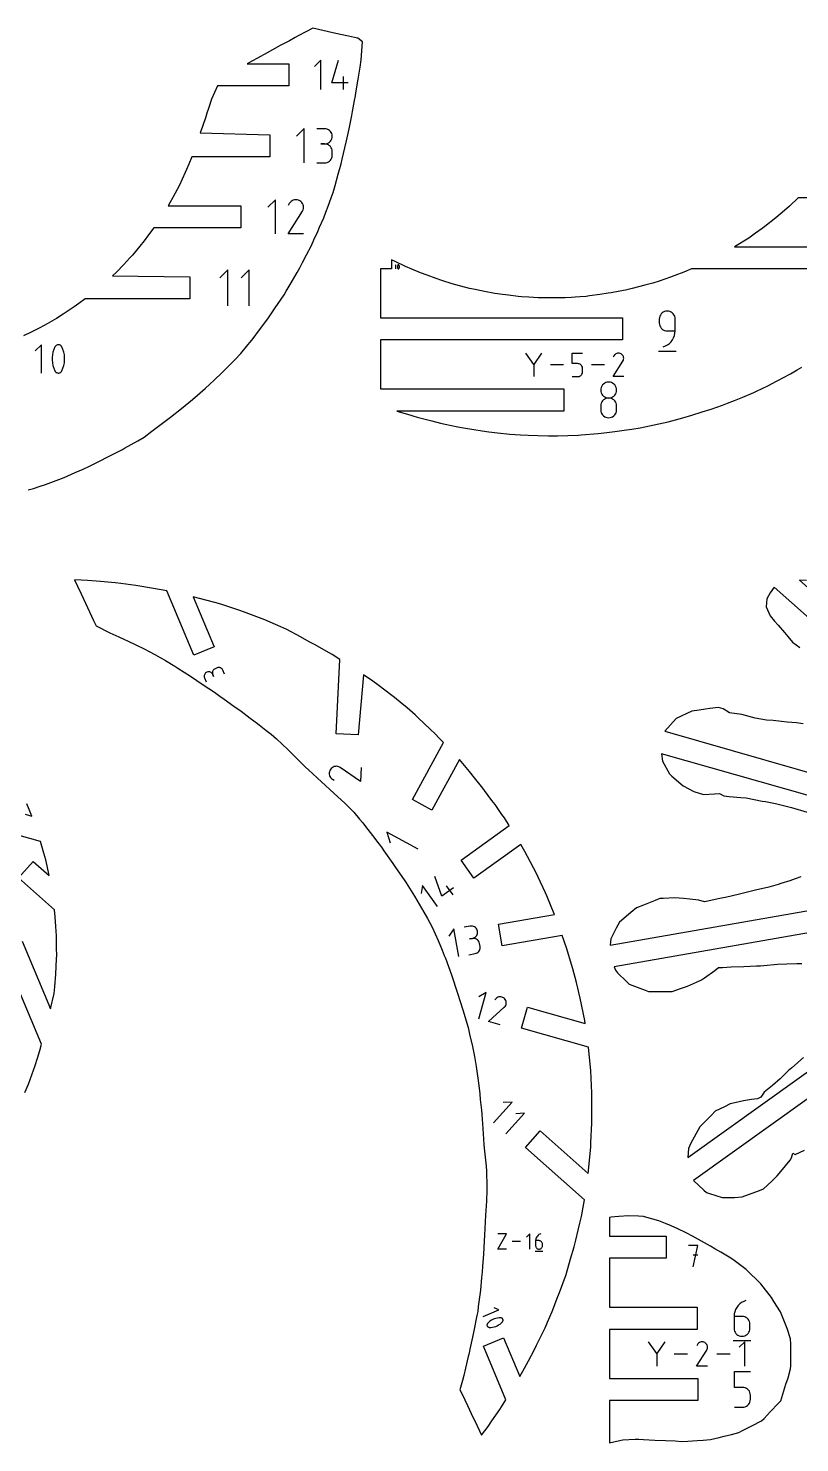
# Model space of a CAD drawing. Extents: x 1175 to 2208, y 2102 to 2749.
# Drawn here: x 1892.3 to 2030.2, y 2142.7 to 2395.6 of the extents above; entities that cross this region are included whole.
import ezdxf

# ---------------------------------------------------------------- set-up
doc = ezdxf.new("R2010")
doc.units = 0
doc.layers.add('IMPORT_-_FTPFZRFGX82OPU8', color=18, linetype='CONTINUOUS')

msp = doc.modelspace()

# ---------------------------------------------------------------- linework, layer by layer
at = {"layer": 'IMPORT_-_FTPFZRFGX82OPU8'}
for points in [[(1892.22, 2313.02), (1893.16, 2313.31), (1894.37, 2313.7), (1895.34, 2314.02), (1896.26, 2314.35), (1897.71, 2314.88), (1898.65, 2315.25), (1900.61, 2316.12), (1902.04, 2316.75), (1903.07, 2317.23), (1905.36, 2318.36), (1906.13, 2318.74), (1908.13, 2319.78), (1909.08, 2320.28), (1909.45, 2320.49), (1911.85, 2321.78), (1912.95, 2322.48), (1914.36, 2323.56), (1916.24, 2324.95), (1916.97, 2325.49), (1917.68, 2326.03), (1919.67, 2327.59), (1921.63, 2329.21), (1923.86, 2331.15), (1924.72, 2331.92), (1925.48, 2332.65), (1926.94, 2334.05), (1927.32, 2334.43), (1928.62, 2335.7), (1929.2, 2336.31), (1930.24, 2337.44), (1931.52, 2338.98), (1931.95, 2339.47), (1932.45, 2340.11), (1933.59, 2341.65), (1934.73, 2343.14), (1935.23, 2343.82), (1936.53, 2345.74), (1936.85, 2346.21), (1938, 2347.9), (1938.4, 2348.56), (1939.27, 2350.07), (1940.34, 2351.9), (1940.83, 2352.74), (1941.31, 2353.68), (1942.02, 2355.05), (1942.88, 2356.72), (1943.35, 2357.73), (1944.03, 2359.26), (1944.36, 2360.01), (1945.09, 2361.65), (1945.49, 2362.7), (1945.9, 2363.78), (1946.45, 2365.27), (1946.8, 2366.21), (1947.12, 2367.47), (1947.7, 2369.46), (1948.21, 2371.33), (1948.42, 2372.14), (1948.88, 2374.17), (1949.18, 2375.44), (1949.66, 2377.61), (1950.12, 2379.98), (1950.26, 2380.71), (1950.6, 2382.63), (1950.75, 2383.48), (1950.84, 2384.01), (1951.24, 2386.46), (1951.61, 2388.63), (1951.76, 2389.9), (1952.05, 2393.13), (1951.2, 2393.78), (1950.62, 2393.91), (1949.52, 2394.16), (1948.11, 2394.47), (1946.74, 2394.78), (1943.17, 2395.56), (1940.55, 2394.24), (1940.01, 2393.93), (1938.98, 2393.35), (1937.33, 2392.46), (1935.92, 2391.7), (1934.95, 2391.17), (1933.27, 2390.24), (1932.37, 2389.75), (1931.41, 2389.23), (1938.86, 2389.23), (1938.86, 2385.29), (1926.1, 2385.29), (1925.04, 2382.91), (1924.55, 2381.42), (1924.19, 2380.36), (1923.99, 2379.73), (1923.39, 2378), (1923.02, 2376.87), (1935.43, 2376.53), (1935.43, 2372.59), (1921.48, 2372.59), (1920.98, 2371.29), (1920.54, 2370.31), (1919.56, 2368.07), (1919.28, 2367.49), (1918.1, 2365.29), (1917.59, 2364.34), (1917.27, 2363.83), (1930.28, 2363.83), (1930.28, 2359.89), (1914.7, 2359.89), (1913.76, 2358.62), (1912.96, 2357.55), (1912.19, 2356.6), (1910.88, 2355.02), (1910.43, 2354.51), (1909.33, 2353.33), (1908.02, 2351.98), (1907.33, 2351.32), (1921.14, 2351.13), (1921.14, 2347.19), (1902.44, 2347.19), (1901.31, 2346.36), (1900.46, 2345.78), (1898.51, 2344.45), (1897.29, 2343.68), (1895.62, 2342.71), (1894.29, 2342), (1892.76, 2341.21), (1891.39, 2340.56)], [(1944.6, 2384.63), (1944.6, 2389.89), (1943.43, 2388.72)], [(1949.48, 2385.8), (1946.56, 2385.8), (1947.73, 2389.89)], [(1948.61, 2384.63), (1948.61, 2386.97)], [(1941.59, 2371.5), (1941.59, 2377.62), (1940.23, 2376.26)], [(1943.88, 2371.5), (1945.24, 2371.5), (1945.49, 2371.52), (1945.72, 2371.59), (1945.93, 2371.69), (1946.12, 2371.82), (1946.28, 2371.98), (1946.42, 2372.17), (1946.52, 2372.39), (1946.58, 2372.61), (1946.6, 2372.86), (1946.6, 2373.54), (1946.58, 2373.78), (1946.52, 2374.01), (1946.42, 2374.22), (1946.28, 2374.41), (1946.12, 2374.57), (1945.93, 2374.71), (1945.72, 2374.81), (1945.49, 2374.87), (1945.24, 2374.89), (1944.56, 2374.89), (1945.24, 2374.89), (1945.49, 2374.92), (1945.72, 2374.98), (1945.93, 2375.08), (1946.12, 2375.21), (1946.28, 2375.38), (1946.42, 2375.57), (1946.52, 2375.78), (1946.58, 2376.01), (1946.6, 2376.26), (1946.58, 2376.5), (1946.52, 2376.73), (1946.42, 2376.94), (1946.28, 2377.13), (1946.12, 2377.29), (1945.93, 2377.43), (1945.72, 2377.53), (1945.49, 2377.59), (1945.24, 2377.61), (1943.88, 2377.61)], [(1936.45, 2358.8), (1936.45, 2364.92), (1935.09, 2363.56)], [(1941.47, 2358.8), (1938.75, 2358.8), (1941.27, 2362.84), (1941.27, 2362.85), (1941.27, 2362.85), (1941.27, 2362.86), (1941.28, 2362.86), (1941.28, 2362.86), (1941.28, 2362.87), (1941.28, 2362.87), (1941.29, 2362.88), (1941.29, 2362.88), (1941.39, 2363.1), (1941.45, 2363.34), (1941.47, 2363.57), (1941.45, 2363.8), (1941.39, 2364.03), (1941.29, 2364.24), (1941.16, 2364.43), (1940.99, 2364.6), (1940.79, 2364.74), (1940.57, 2364.84), (1940.34, 2364.9), (1940.11, 2364.92), (1939.87, 2364.9), (1939.65, 2364.84), (1939.44, 2364.74), (1939.25, 2364.61), (1939.08, 2364.44), (1938.93, 2364.24), (1938.76, 2363.9)], [(2046.69, 2365.24), (2029.93, 2365.24), (2028.37, 2363.77), (2027.49, 2362.99), (2025.94, 2361.68), (2023.98, 2360.13), (2023.53, 2359.78), (2022.31, 2358.91), (2021.1, 2358.06), (2018.59, 2356.5), (2033.39, 2356.48)], [(1927.94, 2345.97), (1927.94, 2352.35), (1926.52, 2350.93)], [(1931.75, 2345.97), (1931.75, 2352.35), (1930.34, 2350.93)], [(2033.39, 2352.54), (2010.87, 2352.54), (2009.52, 2351.98), (2007.89, 2351.35), (2007.1, 2351.08), (2005.06, 2350.34), (2003.93, 2350), (2002.51, 2349.61), (2000.27, 2349.03), (1999.09, 2348.77), (1998.04, 2348.57), (1996.51, 2348.26), (1995.97, 2348.18), (1994.45, 2347.98), (1992.61, 2347.71), (1992.02, 2347.64), (1990.94, 2347.56), (1990.06, 2347.5), (1989.4, 2347.45), (1988.28, 2347.39), (1987.48, 2347.37), (1986.16, 2347.38), (1984.5, 2347.36), (1983.97, 2347.36), (1983.43, 2347.39), (1981.8, 2347.51), (1980.48, 2347.58), (1979.86, 2347.63), (1978.13, 2347.84), (1977.05, 2347.96), (1975.7, 2348.16), (1973.83, 2348.5), (1972.15, 2348.85), (1971.18, 2349.05), (1968.74, 2349.71), (1968.07, 2349.89), (1966.24, 2350.46), (1965.2, 2350.81), (1963.62, 2351.4), (1962.42, 2351.84), (1960.84, 2352.48), (1959.73, 2352.96), (1957.84, 2353.86), (1957.24, 2354.15), (1957.24, 2352.54), (1955.26, 2352.54), (1955.26, 2343.78), (1998.53, 2343.78), (1998.53, 2339.84), (1955.26, 2339.84), (1955.26, 2331.08), (1988.05, 2331.08), (1988.05, 2327.14), (1958.18, 2327.14), (1960.5, 2326.43), (1961.05, 2326.27), (1961.83, 2326.05), (1964.44, 2325.36), (1965.96, 2324.98), (1966.8, 2324.8), (1969.08, 2324.31), (1970.12, 2324.13), (1971.96, 2323.82), (1973.44, 2323.58), (1974.64, 2323.43), (1976.2, 2323.25), (1978.38, 2323.02), (1980.29, 2322.89), (1981.64, 2322.8), (1983.36, 2322.74), (1985.3, 2322.71), (1986.9, 2322.71), (1990.62, 2322.83), (1991.16, 2322.86), (1994.2, 2323.1), (1995.73, 2323.28), (1997.18, 2323.47), (1999.25, 2323.75), (2000.18, 2323.9), (2001.66, 2324.15), (2003.34, 2324.49), (2005.84, 2325.01), (2006.71, 2325.22), (2009.34, 2325.94), (2010.93, 2326.38), (2012.8, 2326.98), (2014.37, 2327.48), (2016.39, 2328.19), (2017.31, 2328.54), (2018.56, 2329.04), (2020.03, 2329.64), (2021.99, 2330.47), (2022.5, 2330.69), (2024.5, 2331.67), (2026.07, 2332.45), (2026.56, 2332.71), (2027.2, 2333.05), (2028.6, 2333.81), (2029.79, 2334.5), (2030.59, 2334.99)], [(1958.01, 2352.54), (1958.01, 2353.29), (1957.85, 2353.13)], [(2005.82, 2338.62), (2006.23, 2338.77), (2006.6, 2338.98), (2006.93, 2339.23), (2007.23, 2339.52), (2007.47, 2339.86), (2007.68, 2340.22), (2007.82, 2340.61), (2007.91, 2341.03), (2007.95, 2341.46), (2007.95, 2343.58), (2007.92, 2343.84), (2007.86, 2344.08), (2007.75, 2344.3), (2007.61, 2344.5), (2007.44, 2344.67), (2007.24, 2344.81), (2007.02, 2344.91), (2006.78, 2344.98), (2006.53, 2345), (2006.28, 2344.98), (2006.04, 2344.91), (2005.81, 2344.81), (2005.62, 2344.67), (2005.45, 2344.5), (2005.31, 2344.3), (2005.2, 2344.08), (2005.14, 2343.84), (2005.11, 2343.58), (2005.11, 2342.88), (2005.14, 2342.62), (2005.2, 2342.38), (2005.31, 2342.16), (2005.45, 2341.96), (2005.62, 2341.79), (2005.81, 2341.65), (2006.04, 2341.55), (2006.28, 2341.48), (2006.53, 2341.46), (2007.95, 2341.46)], [(1894.62, 2333.93), (1894.62, 2338.99), (1893.49, 2337.87)], [(1984.07, 2337.49), (1982.66, 2335.46), (1981.26, 2337.49)], [(1989.53, 2333.28), (1990.47, 2333.28), (1990.64, 2333.29), (1990.79, 2333.33), (1990.94, 2333.4), (1991.07, 2333.5), (1991.18, 2333.61), (1991.28, 2333.74), (1991.35, 2333.89), (1991.39, 2334.04), (1991.4, 2334.21), (1991.4, 2334.68), (1991.39, 2334.85), (1991.35, 2335), (1991.28, 2335.15), (1991.18, 2335.28), (1991.07, 2335.39), (1990.94, 2335.49), (1990.79, 2335.55), (1990.64, 2335.6), (1990.47, 2335.61), (1989.53, 2335.61), (1989.53, 2337.49), (1991.4, 2337.49)], [(1998.74, 2333.28), (1996.87, 2333.28), (1998.6, 2336.06), (1998.6, 2336.06), (1998.6, 2336.06), (1998.6, 2336.07), (1998.61, 2336.07), (1998.61, 2336.07), (1998.61, 2336.08), (1998.61, 2336.08), (1998.61, 2336.08), (1998.61, 2336.08), (1998.69, 2336.24), (1998.73, 2336.4), (1998.74, 2336.56), (1998.73, 2336.72), (1998.69, 2336.87), (1998.62, 2337.02), (1998.53, 2337.15), (1998.41, 2337.27), (1998.27, 2337.36), (1998.12, 2337.44), (1997.96, 2337.48), (1997.8, 2337.49), (1997.64, 2337.47), (1997.49, 2337.43), (1997.34, 2337.37), (1997.21, 2337.27), (1997.09, 2337.16), (1996.99, 2337.02), (1996.87, 2336.78)], [(2004.94, 2337.83), (2008.13, 2337.83)], [(1982.66, 2335.62), (1982.66, 2333.28)], [(1987.95, 2335.38), (1985.65, 2335.38)], [(1995.29, 2335.38), (1992.98, 2335.38)], [(2031.42, 2296.84), (2030.21, 2296.89), (2053.02, 2276.67)], [(2050.41, 2273.73), (2025.68, 2295.64), (2024.93, 2294.63), (2024.35, 2293.53), (2024.25, 2292.14), (2024.93, 2290.52), (2025.73, 2289.59), (2026.39, 2288.86), (2027.49, 2287.54), (2028.11, 2286.81), (2028.91, 2285.84), (2030.24, 2284.85)], [(1927.36, 2280.07), (1927.06, 2280.8), (1926.99, 2280.92), (1926.9, 2281.03), (1926.8, 2281.13), (1926.69, 2281.2), (1926.56, 2281.25), (1926.43, 2281.28), (1926.3, 2281.28), (1926.16, 2281.27), (1926.02, 2281.22), (1925.66, 2281.07), (1925.53, 2281), (1925.42, 2280.92), (1925.33, 2280.82), (1925.26, 2280.7), (1925.21, 2280.58), (1925.18, 2280.45), (1925.17, 2280.31), (1925.19, 2280.17), (1925.23, 2280.04), (1925.39, 2279.67), (1925.23, 2280.04), (1925.17, 2280.16), (1925.08, 2280.27), (1924.98, 2280.36), (1924.87, 2280.43), (1924.74, 2280.48), (1924.61, 2280.51), (1924.47, 2280.52), (1924.34, 2280.5), (1924.2, 2280.46), (1924.07, 2280.39), (1923.96, 2280.31), (1923.87, 2280.21), (1923.8, 2280.09), (1923.75, 2279.97), (1923.72, 2279.83), (1923.72, 2279.7), (1923.73, 2279.56), (1923.78, 2279.42), (1924.08, 2278.7)], [(2030.86, 2271.23), (2029.66, 2271.36), (2027.98, 2271.51), (2026.97, 2271.6), (2025.48, 2271.8), (2024.28, 2271.89), (2022.25, 2272.23), (2019.87, 2272.89), (2017.66, 2273.15), (2016.56, 2273.91), (2015.7, 2274.12), (2014.13, 2273.94), (2013.35, 2273.83), (2012.23, 2273.67), (2010.92, 2273.48), (2008.14, 2272.17), (2006.1, 2269.89), (2041.84, 2259.64)], [(2040.77, 2255.85), (2005.48, 2265.86), (2005.67, 2264.51), (2006.92, 2262.3), (2007.34, 2261.85), (2009.35, 2260.15), (2011.31, 2259.13), (2013.02, 2258.56), (2014.96, 2258.69), (2015.88, 2258.74), (2016.67, 2258.34), (2017.58, 2258.2), (2019.68, 2258.03), (2020.65, 2257.96), (2023.5, 2257.37), (2024.08, 2257.3), (2025.87, 2256.95), (2026.39, 2256.85), (2028.73, 2256.27), (2031.56, 2255.44)], [(1951.77, 2263.39), (1951.64, 2260.89), (1948.04, 2263.39), (1948.04, 2263.39), (1948.04, 2263.4), (1948.04, 2263.4), (1948.03, 2263.4), (1948.03, 2263.4), (1948.02, 2263.41), (1948.02, 2263.41), (1948.02, 2263.41), (1948.01, 2263.41), (1947.81, 2263.52), (1947.6, 2263.59), (1947.39, 2263.62), (1947.18, 2263.61), (1946.97, 2263.56), (1946.77, 2263.48), (1946.58, 2263.37), (1946.42, 2263.23), (1946.28, 2263.05), (1946.18, 2262.85), (1946.11, 2262.64), (1946.08, 2262.43), (1946.09, 2262.21), (1946.13, 2262), (1946.21, 2261.8), (1946.33, 2261.62), (1946.47, 2261.46), (1946.65, 2261.32), (1946.96, 2261.14)], [(1891.67, 2255.04), (1892.86, 2254.7), (1892.4, 2255.88), (1891.97, 2256.92)], [(1891.15, 2232.36), (1896.21, 2220.27), (1896.86, 2222.97), (1896.98, 2224.2), (1897.18, 2226.44), (1897.3, 2229.2), (1897.33, 2229.88), (1897.32, 2231.06), (1897.3, 2233.31), (1897.18, 2234.99), (1897.07, 2236.73), (1896.92, 2237.98), (1890.51, 2243.66), (1893.13, 2246.6), (1895.98, 2244.07), (1895.61, 2245.81), (1895.37, 2246.89), (1895.03, 2248.08), (1894.44, 2250.16), (1890.6, 2251.25)], [(1961.98, 2248.8), (1956.39, 2251.87), (1956.95, 2249.94)], [(1968.3, 2241.89), (1966.23, 2240.4), (1964.98, 2243.9)], [(2030.44, 2243.86), (2029.43, 2243.49), (2028.43, 2243.15), (2026.84, 2242.65), (2026.35, 2242.5), (2024.72, 2242.02), (2022.31, 2241.46), (2019.71, 2240.83), (2017.97, 2240.41), (2017.21, 2240.23), (2015.64, 2239.91), (2013.8, 2239.52), (2013.22, 2239.36), (2012.18, 2239.66), (2010.59, 2239.89), (2009.46, 2239.97), (2007.91, 2240.1), (2005.83, 2239.99), (2005.23, 2239.96), (2004.36, 2239.61), (2002.31, 2238.8), (2001.04, 2238.3), (2000.02, 2237.46), (1998, 2235.77), (1997.4, 2234.65), (1996.85, 2233.61), (1996.42, 2232.8), (1996.38, 2232.24), (1996.34, 2231.65), (2036.24, 2238.6)], [(1965.42, 2238.57), (1962.75, 2242.3), (1962.52, 2240.88)], [(1968.27, 2240.61), (1967.08, 2242.27)], [(1969.23, 2229.62), (1968.38, 2234.53), (1967.48, 2233.25)], [(1971.07, 2229.94), (1972.16, 2230.13), (1972.35, 2230.18), (1972.53, 2230.27), (1972.69, 2230.38), (1972.82, 2230.51), (1972.93, 2230.67), (1973.01, 2230.84), (1973.06, 2231.02), (1973.08, 2231.21), (1973.06, 2231.41), (1972.97, 2231.96), (1972.92, 2232.15), (1972.83, 2232.32), (1972.72, 2232.48), (1972.59, 2232.61), (1972.43, 2232.72), (1972.26, 2232.8), (1972.08, 2232.85), (1971.89, 2232.87), (1971.69, 2232.85), (1971.14, 2232.76), (1971.69, 2232.85), (1971.88, 2232.91), (1972.06, 2232.99), (1972.21, 2233.1), (1972.35, 2233.23), (1972.45, 2233.39), (1972.53, 2233.56), (1972.59, 2233.74), (1972.6, 2233.93), (1972.59, 2234.13), (1972.54, 2234.33), (1972.45, 2234.5), (1972.34, 2234.66), (1972.21, 2234.79), (1972.06, 2234.9), (1971.88, 2234.98), (1971.7, 2235.03), (1971.51, 2235.05), (1971.31, 2235.03), (1970.22, 2234.84)], [(2036.92, 2234.72), (1997.03, 2227.77), (1997.29, 2227.14), (1997.62, 2226.69), (1999.22, 2225.16), (1999.74, 2224.68), (2002.59, 2223.61), (2003.18, 2223.38), (2003.7, 2223.38), (2005.84, 2223.37), (2007.39, 2223.35), (2009.07, 2223.93), (2010.16, 2224.28), (2011.77, 2225.01), (2012.66, 2225.44), (2013.18, 2225.82), (2015.05, 2227.1), (2015.71, 2227.67), (2016.43, 2227.65), (2017.99, 2227.76), (2020.25, 2227.85), (2022.52, 2227.94), (2023.24, 2227.97), (2023.78, 2228), (2026.23, 2228.24), (2027.93, 2228.29), (2029.72, 2228.35), (2030.59, 2228.34)], [(1891.66, 2205.28), (1892.28, 2206.76), (1893.19, 2209.3), (1893.49, 2210.13), (1893.9, 2211.45), (1894.31, 2212.81), (1894.61, 2213.91), (1887.52, 2230.84)], [(1972.83, 2218.47), (1974.16, 2223.17), (1972.82, 2222.42)], [(1976.67, 2217.38), (1974.59, 2217.98), (1977.39, 2220.53), (1977.39, 2220.53), (1977.4, 2220.53), (1977.4, 2220.54), (1977.4, 2220.54), (1977.41, 2220.54), (1977.41, 2220.54), (1977.41, 2220.55), (1977.41, 2220.55), (1977.42, 2220.55), (1977.55, 2220.7), (1977.64, 2220.86), (1977.71, 2221.04), (1977.74, 2221.22), (1977.74, 2221.41), (1977.72, 2221.59), (1977.66, 2221.77), (1977.57, 2221.93), (1977.44, 2222.08), (1977.29, 2222.21), (1977.13, 2222.31), (1976.95, 2222.37), (1976.77, 2222.41), (1976.59, 2222.41), (1976.41, 2222.38), (1976.23, 2222.32), (1976.06, 2222.23), (1975.91, 2222.11), (1975.7, 2221.88)], [(2030.9, 2211.58), (2028.79, 2209.68), (2028.22, 2209.24), (2026.72, 2207.74), (2025.36, 2206.57), (2023.84, 2205.34), (2023.26, 2204.47), (2022.65, 2204.14), (2021.63, 2204.05), (2020.19, 2203.82), (2018.61, 2203.46), (2017.81, 2203.28), (2016.75, 2202.76), (2015.11, 2201.95), (2014.44, 2201.27), (2012.35, 2199.17), (2010.68, 2196.1), (2010.32, 2195.31), (2010.24, 2193.7), (2043.12, 2217.23)], [(2045.41, 2214.02), (2011.24, 2189.57), (2013.07, 2187.81), (2013.58, 2187.39), (2014.08, 2187.24), (2016.36, 2186.51), (2018.57, 2186.55), (2019.92, 2186.62), (2023.01, 2187.77), (2023.72, 2188.05), (2025.24, 2189.44), (2026.2, 2190.37), (2026.85, 2191.17), (2028.5, 2193.17), (2028.78, 2193.64), (2029, 2194.48), (2029.44, 2194.19), (2031.09, 2194.99)], [(1975.47, 2199.85), (1978.77, 2203.58), (1977.21, 2203.48)], [(1977.69, 2197.88), (1981, 2201.6), (1979.43, 2201.51)], [(1977.77, 2177.28), (1976.24, 2177.28), (1977.77, 2180.03), (1976.24, 2180.03)], [(1981.95, 2177.28), (1981.95, 2180.03), (1981.34, 2179.42)], [(1983.91, 2180.03), (1983.73, 2179.97), (1983.57, 2179.88), (1983.42, 2179.77), (1983.3, 2179.64), (1983.19, 2179.5), (1983.1, 2179.34), (1983.04, 2179.17), (1983, 2178.99), (1982.99, 2178.81), (1982.99, 2177.89), (1983, 2177.78), (1983.03, 2177.68), (1983.07, 2177.58), (1983.13, 2177.5), (1983.2, 2177.42), (1983.29, 2177.36), (1983.39, 2177.32), (1983.49, 2177.29), (1983.6, 2177.28), (1983.71, 2177.29), (1983.81, 2177.32), (1983.91, 2177.36), (1983.99, 2177.42), (1984.07, 2177.5), (1984.13, 2177.58), (1984.17, 2177.68), (1984.2, 2177.78), (1984.21, 2177.89), (1984.21, 2178.2), (1984.2, 2178.31), (1984.17, 2178.41), (1984.13, 2178.5), (1984.07, 2178.59), (1983.99, 2178.66), (1983.91, 2178.72), (1983.81, 2178.77), (1983.71, 2178.8), (1983.6, 2178.81), (1982.99, 2178.81)], [(1980.31, 2178.66), (1978.8, 2178.66)], [(2011.16, 2174.11), (2012.01, 2177.94), (2010.31, 2177.94)], [(1982.91, 2176.94), (1984.29, 2176.94)], [(2012.01, 2176.23), (2011.16, 2176.23)], [(2020.6, 2168.11), (2020.2, 2167.95), (2019.83, 2167.75), (2019.49, 2167.5), (2019.2, 2167.2), (2018.95, 2166.87), (2018.75, 2166.5), (2018.6, 2166.11), (2018.51, 2165.7), (2018.48, 2165.27), (2018.48, 2163.15), (2018.5, 2162.89), (2018.56, 2162.65), (2018.67, 2162.43), (2018.81, 2162.23), (2018.98, 2162.06), (2019.18, 2161.92), (2019.4, 2161.82), (2019.64, 2161.75), (2019.89, 2161.73), (2020.15, 2161.75), (2020.39, 2161.82), (2020.61, 2161.92), (2020.81, 2162.06), (2020.98, 2162.23), (2021.12, 2162.43), (2021.22, 2162.65), (2021.29, 2162.89), (2021.31, 2163.15), (2021.31, 2163.85), (2021.29, 2164.11), (2021.22, 2164.35), (2021.12, 2164.57), (2020.98, 2164.76), (2020.81, 2164.93), (2020.61, 2165.07), (2020.39, 2165.18), (2020.15, 2165.24), (2019.89, 2165.27), (2018.48, 2165.27)], [(1973.62, 2165.25), (1976.44, 2166.43), (1975.55, 2166.79)], [(2006.11, 2160.73), (2004.65, 2158.61), (2003.18, 2160.73)], [(2013.74, 2156.34), (2011.79, 2156.34), (2013.59, 2159.24), (2013.59, 2159.24), (2013.6, 2159.24), (2013.6, 2159.25), (2013.6, 2159.25), (2013.6, 2159.25), (2013.6, 2159.26), (2013.61, 2159.26), (2013.61, 2159.26), (2013.61, 2159.27), (2013.68, 2159.43), (2013.73, 2159.59), (2013.74, 2159.76), (2013.73, 2159.92), (2013.68, 2160.08), (2013.61, 2160.24), (2013.52, 2160.37), (2013.4, 2160.5), (2013.26, 2160.6), (2013.09, 2160.67), (2012.93, 2160.71), (2012.76, 2160.73), (2012.6, 2160.71), (2012.44, 2160.67), (2012.29, 2160.6), (2012.15, 2160.5), (2012.03, 2160.38), (2011.92, 2160.24), (2011.8, 2159.99)], [(2018.3, 2160.93), (2021.49, 2160.93)], [(2020.4, 2156.34), (2020.4, 2160.73), (2019.42, 2159.75)], [(2004.65, 2158.78), (2004.65, 2156.34)], [(2010.15, 2158.53), (2007.75, 2158.53)], [(2017.78, 2158.53), (2015.38, 2158.53)], [(2018.58, 2149.03), (2019.99, 2149.03), (2020.25, 2149.05), (2020.49, 2149.12), (2020.71, 2149.22), (2020.9, 2149.36), (2021.08, 2149.53), (2021.22, 2149.73), (2021.32, 2149.95), (2021.39, 2150.19), (2021.41, 2150.45), (2021.41, 2151.15), (2021.39, 2151.41), (2021.32, 2151.65), (2021.22, 2151.87), (2021.08, 2152.06), (2020.9, 2152.23), (2020.71, 2152.37), (2020.49, 2152.48), (2020.25, 2152.54), (2019.99, 2152.57), (2018.58, 2152.57), (2018.58, 2155.41), (2021.41, 2155.41)]]:
    msp.add_lwpolyline(points, dxfattribs=at)
for points in [[(1958.41, 2352.55), (1958.43, 2352.55), (1958.45, 2352.54), (1958.47, 2352.54), (1958.48, 2352.55), (1958.5, 2352.55), (1958.52, 2352.56), (1958.53, 2352.57), (1958.54, 2352.59), (1958.55, 2352.6), (1958.58, 2352.67), (1958.6, 2352.74), (1958.62, 2352.81), (1958.62, 2352.88), (1958.62, 2352.95), (1958.62, 2353.02), (1958.6, 2353.1), (1958.58, 2353.17), (1958.55, 2353.23), (1958.55, 2353.24), (1958.54, 2353.25), (1958.54, 2353.25), (1958.53, 2353.26), (1958.53, 2353.26), (1958.52, 2353.27), (1958.52, 2353.27), (1958.51, 2353.28), (1958.5, 2353.28), (1958.49, 2353.29), (1958.47, 2353.29), (1958.45, 2353.29), (1958.43, 2353.29), (1958.42, 2353.28), (1958.4, 2353.27), (1958.39, 2353.26), (1958.37, 2353.25), (1958.36, 2353.23), (1958.34, 2353.17), (1958.31, 2353.1), (1958.3, 2353.03), (1958.29, 2352.95), (1958.29, 2352.88), (1958.3, 2352.81), (1958.31, 2352.74), (1958.34, 2352.67), (1958.36, 2352.6), (1958.37, 2352.6), (1958.37, 2352.59), (1958.38, 2352.58), (1958.38, 2352.58), (1958.39, 2352.57), (1958.39, 2352.57), (1958.4, 2352.56), (1958.41, 2352.56)], [(1897.33, 2334), (1897.45, 2333.95), (1897.57, 2333.93), (1897.69, 2333.93), (1897.81, 2333.95), (1897.92, 2333.99), (1898.03, 2334.05), (1898.12, 2334.12), (1898.2, 2334.21), (1898.27, 2334.32), (1898.46, 2334.78), (1898.61, 2335.25), (1898.71, 2335.73), (1898.75, 2336.21), (1898.75, 2336.7), (1898.71, 2337.18), (1898.61, 2337.66), (1898.46, 2338.13), (1898.27, 2338.59), (1898.24, 2338.64), (1898.21, 2338.68), (1898.18, 2338.72), (1898.15, 2338.76), (1898.11, 2338.8), (1898.07, 2338.83), (1898.03, 2338.86), (1897.99, 2338.89), (1897.94, 2338.91), (1897.82, 2338.96), (1897.7, 2338.98), (1897.58, 2338.98), (1897.46, 2338.96), (1897.35, 2338.93), (1897.24, 2338.87), (1897.15, 2338.79), (1897.07, 2338.7), (1897, 2338.59), (1896.81, 2338.13), (1896.66, 2337.66), (1896.56, 2337.19), (1896.52, 2336.7), (1896.52, 2336.21), (1896.56, 2335.73), (1896.66, 2335.25), (1896.81, 2334.78), (1897, 2334.32), (1897.03, 2334.28), (1897.05, 2334.23), (1897.08, 2334.19), (1897.12, 2334.15), (1897.16, 2334.11), (1897.2, 2334.08), (1897.24, 2334.05), (1897.28, 2334.02)], [(1997.47, 2330.88), (1997.45, 2331.13), (1997.38, 2331.37), (1997.28, 2331.59), (1997.14, 2331.79), (1996.97, 2331.96), (1996.77, 2332.1), (1996.55, 2332.21), (1996.31, 2332.27), (1996.05, 2332.3), (1995.8, 2332.27), (1995.56, 2332.21), (1995.34, 2332.1), (1995.14, 2331.96), (1994.97, 2331.79), (1994.83, 2331.59), (1994.72, 2331.37), (1994.66, 2331.13), (1994.64, 2330.88), (1994.66, 2330.63), (1994.73, 2330.39), (1994.83, 2330.16), (1994.97, 2329.97), (1995.14, 2329.8), (1995.34, 2329.66), (1995.56, 2329.55), (1995.8, 2329.48), (1996.05, 2329.46), (1996.31, 2329.48), (1996.55, 2329.55), (1996.77, 2329.66), (1996.97, 2329.8), (1997.14, 2329.97), (1997.28, 2330.16), (1997.38, 2330.39), (1997.45, 2330.63)], [(1994.64, 2327.34), (1994.66, 2327.08), (1994.73, 2326.84), (1994.83, 2326.62), (1994.97, 2326.43), (1995.14, 2326.25), (1995.34, 2326.12), (1995.56, 2326.01), (1995.8, 2325.95), (1996.05, 2325.92), (1996.31, 2325.95), (1996.55, 2326.01), (1996.77, 2326.12), (1996.97, 2326.25), (1997.14, 2326.43), (1997.28, 2326.62), (1997.38, 2326.84), (1997.45, 2327.08), (1997.47, 2327.34), (1997.47, 2328.04), (1997.45, 2328.3), (1997.38, 2328.54), (1997.28, 2328.76), (1997.14, 2328.96), (1996.97, 2329.13), (1996.77, 2329.27), (1996.55, 2329.37), (1996.31, 2329.44), (1996.05, 2329.46), (1995.8, 2329.44), (1995.56, 2329.37), (1995.34, 2329.27), (1995.14, 2329.13), (1994.97, 2328.96), (1994.83, 2328.76), (1994.72, 2328.54), (1994.66, 2328.3), (1994.64, 2328.04)], [(1903.93, 2289.69), (1904.39, 2288.72), (1906.81, 2287.47), (1908.44, 2286.76), (1909.37, 2286.34), (1910.13, 2285.99), (1911.46, 2285.33), (1912.95, 2284.61), (1913.88, 2284.15), (1914.89, 2283.61), (1916.8, 2282.54), (1918.45, 2281.5), (1919.01, 2281.15), (1921.24, 2279.75), (1923.52, 2278.2), (1925.53, 2276.85), (1926.53, 2276.14), (1927.27, 2275.62), (1928.99, 2274.39), (1930.31, 2273.45), (1931.96, 2272.23), (1933.24, 2271.29), (1934.75, 2270.06), (1935.67, 2269.35), (1936.63, 2268.52), (1938.65, 2266.63), (1939.43, 2265.87), (1941.76, 2263.53), (1942.36, 2262.98), (1944.7, 2260.86), (1946.88, 2258.81), (1948.93, 2256.94), (1949.45, 2256.44), (1950.46, 2255.44), (1951.47, 2254.18), (1952.06, 2253.54), (1952.57, 2252.86), (1953.82, 2251.26), (1954.75, 2250.02), (1955.44, 2249.16), (1955.86, 2248.53), (1957.48, 2246.26), (1957.93, 2245.52), (1959.46, 2243.3), (1959.81, 2242.8), (1961.33, 2240.42), (1963.01, 2237.56), (1963.65, 2236.38), (1964.51, 2234.87), (1965.59, 2232.45), (1966.25, 2230.75), (1966.65, 2229.82), (1966.86, 2229.31), (1967.93, 2226.32), (1969, 2223.08), (1969.98, 2220.05), (1970.92, 2216.92), (1971.19, 2215.75), (1971.69, 2213.51), (1972.05, 2211.71), (1972.36, 2209.96), (1972.68, 2207.86), (1972.83, 2206.54), (1972.99, 2205.05), (1973.1, 2204.02), (1973.31, 2202.12), (1973.36, 2201.35), (1973.56, 2198.88), (1973.72, 2195.99), (1973.77, 2195.32), (1974.14, 2192.11), (1974.22, 2191.22), (1974.29, 2188.5), (1974.28, 2187.92), (1974.21, 2185.87), (1974.02, 2183.34), (1973.86, 2179.8), (1973.78, 2178.77), (1973.64, 2176.36), (1973.5, 2174.23), (1973.42, 2173.17), (1973.33, 2172.23), (1973.15, 2169.95), (1972.74, 2167.02), (1972.63, 2166.17), (1972.49, 2165.44), (1971.95, 2162.66), (1971.71, 2161.55), (1971.24, 2159.42), (1971.08, 2158.71), (1970.94, 2158.1), (1970.44, 2156.01), (1970.13, 2154.69), (1969.91, 2153.83), (1969.45, 2152.14), (1969.83, 2151.34), (1970.8, 2149.31), (1971.84, 2147.14), (1972.15, 2146.49), (1973.33, 2144.01), (1974.51, 2145.61), (1975.18, 2146.62), (1976.56, 2148.62), (1976.87, 2149.11), (1977.65, 2150.35), (1973.64, 2159.94), (1977.27, 2161.46), (1980.18, 2154.51), (1981.03, 2156.04), (1981.7, 2157.3), (1982.71, 2159.21), (1983.17, 2160.11), (1984.45, 2162.76), (1984.67, 2163.25), (1985.1, 2164.24), (1985.93, 2166.15), (1986.99, 2168.85), (1987.26, 2169.56), (1988.46, 2172.77), (1989.2, 2175.57), (1989.86, 2177.7), (1990.16, 2178.89), (1990.61, 2180.67), (1990.92, 2181.94), (1991.19, 2183.15), (1991.64, 2185.48), (1991.76, 2186.11), (1981.19, 2195.48), (1983.8, 2198.43), (1992.39, 2190.82), (1992.5, 2191.93), (1992.84, 2195.59), (1992.89, 2196.34), (1993.02, 2199.84), (1993.03, 2201.53), (1993.04, 2202.69), (1993.03, 2203.99), (1993.02, 2205.23), (1992.86, 2209.16), (1992.47, 2213.39), (1980.49, 2216.79), (1981.56, 2220.58), (1991.87, 2217.65), (1991.79, 2218.17), (1990.97, 2222.16), (1990.28, 2224.94), (1989.63, 2227.42), (1988.51, 2231.19), (1987.74, 2233.37), (1977.02, 2231.51), (1976.34, 2235.39), (1986.35, 2237.13), (1985.89, 2238.27), (1984.98, 2240.43), (1984.74, 2240.97), (1983.45, 2243.81), (1983.12, 2244.47), (1981.54, 2247.51), (1981.07, 2248.37), (1980.33, 2249.65), (1971.95, 2243.64), (1969.65, 2246.85), (1978.28, 2253.02), (1977.4, 2254.4), (1976.96, 2255.02), (1975.73, 2256.78), (1975.17, 2257.51), (1973.85, 2259.28), (1973.53, 2259.71), (1972.06, 2261.58), (1971.16, 2262.68), (1969.95, 2264.13), (1969.35, 2264.81), (1964.41, 2255.79), (1960.96, 2257.68), (1966.53, 2267.86), (1965.62, 2268.79), (1965.12, 2269.31), (1964, 2270.38), (1963.2, 2271.15), (1961.89, 2272.39), (1961.42, 2272.82), (1960.01, 2274.05), (1958.76, 2275.06), (1957.75, 2275.9), (1957.25, 2276.29), (1954.76, 2278.17), (1953.85, 2278.83), (1952.2, 2279.98), (1951.23, 2269.24), (1947.29, 2269.44), (1947.99, 2282.72), (1946.6, 2283.58), (1946.05, 2283.9), (1943.47, 2285.37), (1942.5, 2285.9), (1940.95, 2286.75), (1938.52, 2288.06), (1937.43, 2288.55), (1934.53, 2289.8), (1930.75, 2291.25), (1930.09, 2291.48), (1926.7, 2292.6), (1925.61, 2292.91), (1922.61, 2293.67), (1921.77, 2293.89), (1925.5, 2285), (1921.87, 2283.48), (1917.05, 2294.98), (1914.62, 2295.41), (1911.5, 2295.96), (1908.79, 2296.3), (1907.81, 2296.41), (1905.18, 2296.63), (1902.82, 2296.82), (1901.69, 2296.88), (1900.5, 2296.95), (1901.03, 2295.83), (1901.69, 2294.43), (1902.83, 2292.01)], [(1996.21, 2182.96), (1996.21, 2179.59), (2006.35, 2179.59), (2006.35, 2175.65), (1996.21, 2175.65), (1996.21, 2166.89), (2011.89, 2166.89), (2011.89, 2162.95), (1996.21, 2162.95), (1996.21, 2154.19), (2011.99, 2154.19), (2011.99, 2150.25), (1996.21, 2150.25), (1996.21, 2142.68), (1997.77, 2143.04), (1998.58, 2143.17), (2000.79, 2143.3), (2001.44, 2143.3), (2002.27, 2143.23), (2004.34, 2143.14), (2006.2, 2143.07), (2007.92, 2143.01), (2009.1, 2142.93), (2010.22, 2142.95), (2011.89, 2143.05), (2012.94, 2143.12), (2014.25, 2143.23), (2015.83, 2143.61), (2016.72, 2143.84), (2018.02, 2144.17), (2019.31, 2144.5), (2020.01, 2144.84), (2021.66, 2145.68), (2023.36, 2146.57), (2023.85, 2147.04), (2024.96, 2148.23), (2026.43, 2149.75), (2026.82, 2150.18), (2027.77, 2153.14), (2028.16, 2154.27), (2028.6, 2155.92), (2028.61, 2156.45), (2028.64, 2158.36), (2028.61, 2160.28), (2028.59, 2161.27), (2027.96, 2163.13), (2027.03, 2165.5), (2026.81, 2166.1), (2025.62, 2167.91), (2025.16, 2168.64), (2023.28, 2171.06), (2020.62, 2173.68), (2018.26, 2175.46), (2017.63, 2175.88), (2016.09, 2176.76), (2015.05, 2177.36), (2014.26, 2177.81), (2012.64, 2178.7), (2011.02, 2179.64), (2009.94, 2180.19), (2008.42, 2180.94), (2007.25, 2181.44), (2006.23, 2181.87), (2005.03, 2182.33), (2002.91, 2182.97), (2002.31, 2183.14), (2001.4, 2183.18), (1999.62, 2183.26), (1997.86, 2183.11), (1997.15, 2183.05), (1996.53, 2182.99)], [(1974.29, 2163.75), (1974.29, 2163.68), (1974.31, 2163.61), (1974.34, 2163.54), (1974.37, 2163.48), (1974.42, 2163.42), (1974.48, 2163.38), (1974.54, 2163.34), (1974.61, 2163.32), (1974.69, 2163.31), (1974.99, 2163.3), (1975.28, 2163.33), (1975.57, 2163.39), (1975.85, 2163.48), (1976.13, 2163.59), (1976.38, 2163.73), (1976.63, 2163.9), (1976.86, 2164.09), (1977.06, 2164.3), (1977.08, 2164.33), (1977.1, 2164.35), (1977.12, 2164.38), (1977.13, 2164.41), (1977.14, 2164.44), (1977.15, 2164.47), (1977.16, 2164.5), (1977.17, 2164.53), (1977.17, 2164.56), (1977.17, 2164.64), (1977.15, 2164.71), (1977.12, 2164.78), (1977.08, 2164.84), (1977.04, 2164.89), (1976.98, 2164.94), (1976.92, 2164.97), (1976.84, 2165), (1976.77, 2165.01), (1976.47, 2165.01), (1976.17, 2164.98), (1975.89, 2164.92), (1975.6, 2164.84), (1975.33, 2164.72), (1975.08, 2164.58), (1974.83, 2164.42), (1974.6, 2164.23), (1974.39, 2164.01), (1974.37, 2163.99), (1974.36, 2163.96), (1974.34, 2163.93), (1974.33, 2163.91), (1974.31, 2163.88), (1974.3, 2163.85), (1974.3, 2163.82), (1974.29, 2163.78)]]:
    msp.add_lwpolyline(points, close=True, dxfattribs=at)

doc.saveas('drawing.dxf')
